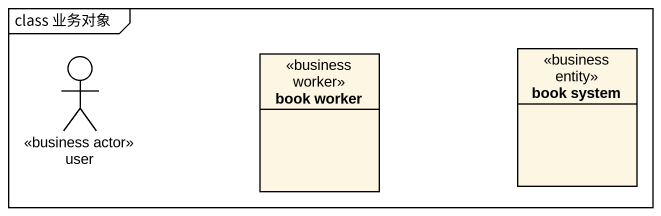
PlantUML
@startuml
mainframe class 业务对象
allowmixing
hide circle
hide empty members
actor user <<business actor>>
class "book worker" as book_worker <<business worker>>
class "book system" as book_system <<business entity>>
@enduml
